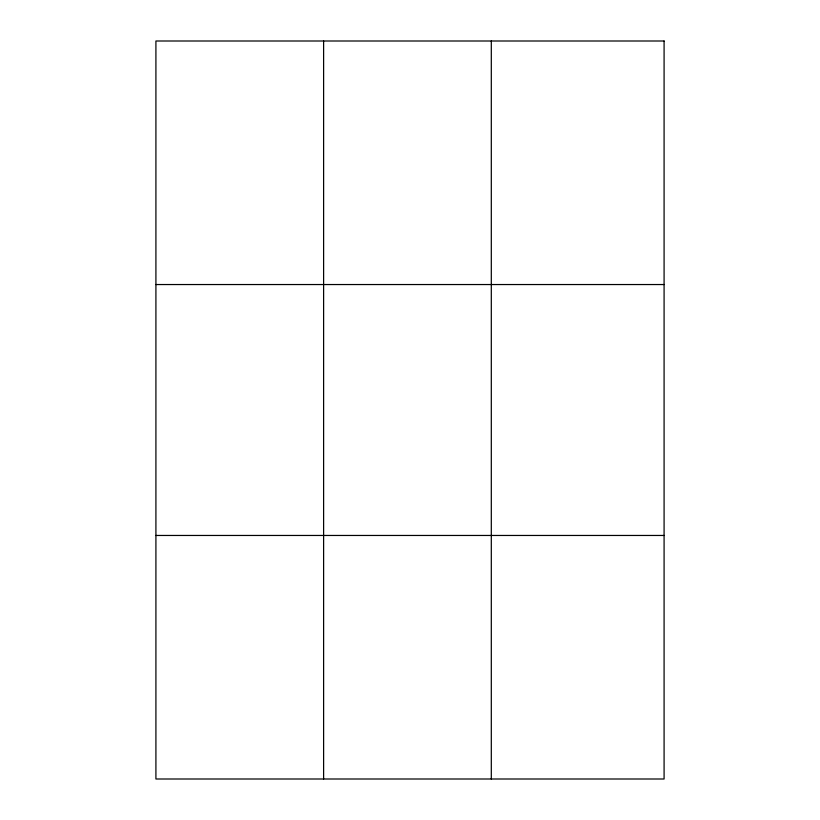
<?xml version="1.0" encoding="UTF-8"?>
<svg xmlns="http://www.w3.org/2000/svg" width="820" height="820" viewBox="0 0 820 820"><rect width="100%" height="100%" fill="white"/><g stroke="black" fill="none" stroke-linecap="round" stroke-linejoin="round"><path stroke-width="1.23" d="M323.613 41L323.613 779M491.303 41L491.303 779M155.913 284.54L664.087 284.54M155.913 535.46L664.087 535.46M664.087 41L664.087 779L155.913 779L155.913 41L664.087 41"/></g></svg>
